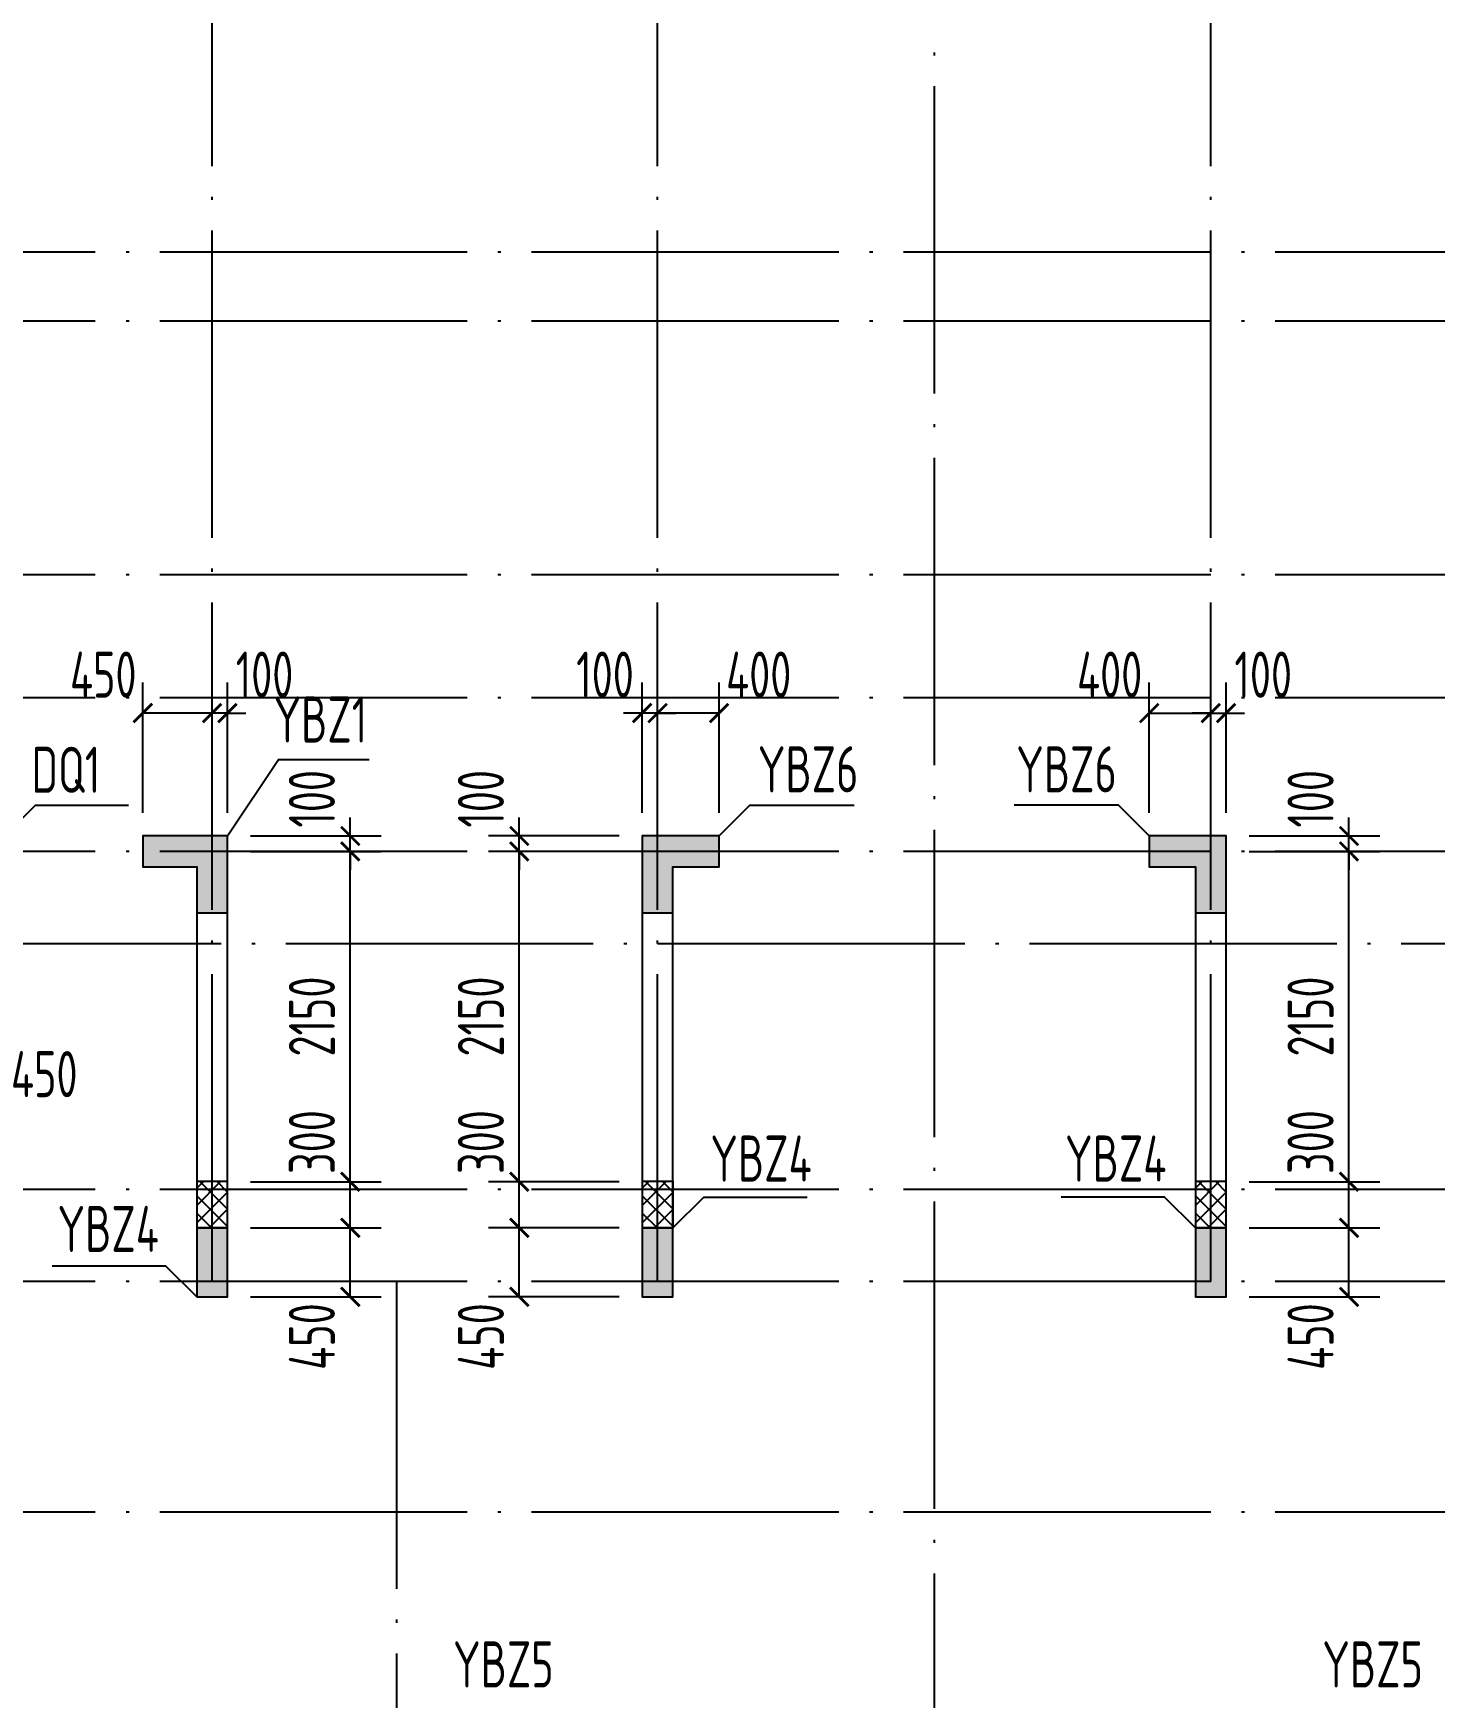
# Model space of a CAD drawing. Extents: x -1058961 to 23600, y -449123 to 2751847.
# Drawn here: x -425824 to -416703, y -45937 to -35105 of the extents above; entities that cross this region are included whole.
import ezdxf
from ezdxf.enums import TextEntityAlignment as Align

# ---------------------------------------------------------------- set-up
doc = ezdxf.new("R2010")
doc.units = 0
doc.header["$LTSCALE"] = 1000
doc.linetypes.add('DOTE', pattern=[2.42, 2, -0.2, 0.02, -0.2])
doc.layers.get('0').update_dxf_attribs({"linetype": 'CONTINUOUS'})
doc.layers.get('DEFPOINTS').update_dxf_attribs({"linetype": 'CONTINUOUS'})
for name, color, linetype in [('0z-约束构件', 1, 'CONTINUOUS'), ('A-DOTE', 10, 'DOTE'), ('S-Q墙实线', 6, 'CONTINUOUS'), ('S-Q墙标注', 3, 'CONTINUOUS'), ('S-X详图填充', 252, 'CONTINUOUS'), ('S-X详图实线', 4, 'CONTINUOUS'), ('S-Z柱编号', 6, 'CONTINUOUS')]:
    doc.layers.add(name, color=color, linetype=linetype)
doc.layers.add('配箍校核', color=34, linetype='CONTINUOUS', plot=False)
doc.styles.add('TSSD_REIN', font='tssdeng.shx', dxfattribs={"width": 0.7, "height": 300, "bigfont": 'tssdchn.shx'})
doc.styles.add('结构文字', font='zstxt.shx', dxfattribs={"width": 0.7, "bigfont": 'zshz.shx'})
doc.dimstyles.new('STRUCK', dxfattribs={"dimtxt": 400, "dimasz": 121, "dimexe": 200, "dimexo": 150, "dimgap": 115, "dimtad": 1, "dimdec": 0, "dimdsep": 46, "dimtxsty": '结构文字', "dimblk": 'ARCHTICK', "dimcen": 400, "dimclrd": 3, "dimclre": 3, "dimclrt": 7, "dimadec": 0, "dimazin": 0, "dimtfac": 1, "dimtdec": 0, "dimtix": 1, "dimtmove": 2, "dimatfit": 3, "dimldrblk": '_DIMX', "dimfxl": 0, "dimtolj": 1, "dimtzin": 0, "dimarcsym": 0})

# ---------------------------------------------------------------- blocks, each defined once
blk = doc.blocks.new('20210726.16350016')
at = {"layer": 'A-DOTE'}
for p, q in [((24900, 10900), (24900, 21100)), ((27800, 10900), (27800, 21100)), ((29600, 21100), (29600, 3600)), ((31400, 10900), (31400, 21100)), ((55600, 17600), (3600, 17600)), ((55600, 17150), (3600, 17150)), ((55600, 15500), (3600, 15500)), ((55600, 14700), (3600, 14700)), ((55600, 13700), (3600, 13700)), ((3600, 13100.3), (55600, 13100.3)), ((55600, 11500), (3600, 11500)), ((55600, 10900), (3600, 10900)), ((26100, 10900), (26100, 3600)), ((55600, 9400), (3600, 9400))]:
    blk.add_line(p, q, dxfattribs=at)
blk = doc.blocks.new('20210730.00595579')
at = {"layer": '0z-约束构件'}
h = blk.add_hatch(dxfattribs=at)
h.set_pattern_fill('ANSI37', color=256, scale=25, style=0)
h.set_pattern_definition([(45, (101794.74, -600656.97), (-56.126601, 56.126601), []), (135, (101794.74, -600656.97), (-56.126601, -56.126601), [])])
h.paths.add_polyline_path([(-14335, -181459), (-14335, -181159), (-14135, -181159), (-14135, -181459)])
h = blk.add_hatch(dxfattribs=at)
h.set_pattern_fill('ANSI37', color=256, scale=25, style=0)
h.set_pattern_definition([(45, (104694.74, -600656.97), (-56.126601, 56.126601), []), (135, (104694.74, -600656.97), (-56.126601, -56.126601), [])])
h.paths.add_polyline_path([(-11435, -181459), (-11435, -181159), (-11235, -181159), (-11235, -181459)])
h = blk.add_hatch(dxfattribs=at)
h.set_pattern_fill('ANSI37', color=256, scale=25, style=0)
h.set_pattern_definition([(45, (108294.764, -600656.97), (-56.126601, 56.126601), []), (135, (108294.764, -600656.97), (-56.126601, -56.126601), [])])
h.paths.add_polyline_path([(-7835, -181459), (-7835, -181159), (-7635, -181159), (-7635, -181459)])
for points in [[(-14335, -181459), (-14135, -181459), (-14135, -181159), (-14335, -181159)], [(-11435, -181459), (-11235, -181459), (-11235, -181159), (-11435, -181159)], [(-7835, -181459), (-7635, -181459), (-7635, -181159), (-7835, -181159)]]:
    blk.add_lwpolyline(points, close=True, dxfattribs=at)
blk = doc.blocks.new('_ArchTick')
at = {"color": 0, "linetype": 'ByBlock', "const_width": 0.15}
blk.add_lwpolyline([(-0.5, -0.5), (0.5, 0.5)], dxfattribs=at)
blk = doc.blocks.new('*D465')
at = {"layer": 'DEFPOINTS', "color": 0}
for p in [(-422661, -42879), (-421861, -42879), (-421861, -43329)]:
    blk.add_point(p, dxfattribs=at)
at = {"layer": 'S-Q墙标注', "color": 3, "lineweight": -2}
for p, q in [((-422011, -42879), (-422861, -42879)), ((-422661, -43329), (-422661, -42879)), ((-422011, -43329), (-422861, -43329))]:
    blk.add_line(p, q, dxfattribs=at)
at = {"layer": 'S-Q墙标注', "color": 3, "lineweight": -2, "xscale": 121, "yscale": 121, "zscale": 121}
for p, rotation in [((-422661, -42879), 90), ((-422661, -43329), 270)]:
    blk.add_blockref('_ArchTick', p, dxfattribs=dict(at, rotation=rotation))
at = {"layer": 'S-Q墙标注', "color": 7, "insert": (-422911, -43587), "char_height": 300, "attachment_point": 5, "rotation": 90, "style": 'TSSD_REIN'}
blk.add_mtext('\\A1;450', dxfattribs=at)
blk = doc.blocks.new('_DIMX')
blk.add_line((-150, 0), (150, 0))
at = {"const_width": 50}
blk.add_lwpolyline([(-70, -70), (70, 70)], dxfattribs=at)
blk = doc.blocks.new('*D466')
at = {"layer": 'DEFPOINTS', "color": 0}
for p in [(-422661, -40329), (-421861, -40329), (-421861, -40429)]:
    blk.add_point(p, dxfattribs=at)
at = {"layer": 'S-Q墙标注', "color": 3, "lineweight": -2}
for p, q in [((-422661, -40329), (-422661, -40208)), ((-422011, -40329), (-422861, -40329)), ((-422661, -40429), (-422661, -40329)), ((-422011, -40429), (-422861, -40429)), ((-422661, -40429), (-422661, -40550))]:
    blk.add_line(p, q, dxfattribs=at)
at = {"layer": 'S-Q墙标注', "color": 3, "lineweight": -2, "xscale": 121, "yscale": 121, "zscale": 121}
for p, rotation in [((-422661, -40329), 270), ((-422661, -40429), 90)]:
    blk.add_blockref('_ArchTick', p, dxfattribs=dict(at, rotation=rotation))
at = {"layer": 'S-Q墙标注', "color": 7, "insert": (-422911, -40087), "char_height": 300, "attachment_point": 5, "rotation": 90, "style": 'TSSD_REIN'}
blk.add_mtext('\\A1;100', dxfattribs=at)
blk = doc.blocks.new('*D467')
at = {"layer": 'DEFPOINTS', "color": 0}
for p in [(-421761, -39529), (-421761, -40329), (-421361, -40329)]:
    blk.add_point(p, dxfattribs=at)
at = {"layer": 'S-Q墙标注', "color": 3, "lineweight": -2}
for p, q in [((-421761, -40179), (-421761, -39329)), ((-421361, -40179), (-421361, -39329)), ((-421361, -39529), (-421761, -39529))]:
    blk.add_line(p, q, dxfattribs=at)
at = {"layer": 'S-Q墙标注', "color": 3, "lineweight": -2, "xscale": 121, "yscale": 121, "zscale": 121, "rotation": 180}
blk.add_blockref('_ArchTick', (-421761, -39529), dxfattribs=at)
at = {"layer": 'S-Q墙标注', "color": 3, "lineweight": -2, "xscale": 121, "yscale": 121, "zscale": 121}
blk.add_blockref('_ArchTick', (-421361, -39529), dxfattribs=at)
at = {"layer": 'S-Q墙标注', "color": 7, "insert": (-421103, -39279), "char_height": 300, "attachment_point": 5, "style": 'TSSD_REIN'}
blk.add_mtext('\\A1;400', dxfattribs=at)
blk = doc.blocks.new('*D468')
at = {"layer": 'DEFPOINTS', "color": 0}
for p in [(-421861, -39529), (-421861, -40329), (-421761, -40329)]:
    blk.add_point(p, dxfattribs=at)
at = {"layer": 'S-Q墙标注', "color": 3, "lineweight": -2}
for p, q in [((-421861, -40179), (-421861, -39329)), ((-421761, -40179), (-421761, -39329)), ((-421861, -39529), (-421982, -39529)), ((-421761, -39529), (-421861, -39529)), ((-421761, -39529), (-421640, -39529))]:
    blk.add_line(p, q, dxfattribs=at)
at = {"layer": 'S-Q墙标注', "color": 3, "lineweight": -2, "xscale": 121, "yscale": 121, "zscale": 121}
blk.add_blockref('_ArchTick', (-421861, -39529), dxfattribs=at)
at = {"layer": 'S-Q墙标注', "color": 3, "lineweight": -2, "xscale": 121, "yscale": 121, "zscale": 121, "rotation": 180}
blk.add_blockref('_ArchTick', (-421761, -39529), dxfattribs=at)
at = {"layer": 'S-Q墙标注', "color": 7, "insert": (-422103, -39279), "char_height": 300, "attachment_point": 5, "style": 'TSSD_REIN'}
blk.add_mtext('\\A1;100', dxfattribs=at)
blk = doc.blocks.new('*D469')
at = {"layer": 'DEFPOINTS', "color": 0}
for p in [(-424561, -42879), (-423761, -42879), (-424561, -43329)]:
    blk.add_point(p, dxfattribs=at)
at = {"layer": 'S-Q墙标注', "color": 3, "lineweight": -2}
for p, q in [((-424411, -42879), (-423561, -42879)), ((-423761, -43329), (-423761, -42879)), ((-424411, -43329), (-423561, -43329))]:
    blk.add_line(p, q, dxfattribs=at)
at = {"layer": 'S-Q墙标注', "color": 3, "lineweight": -2, "xscale": 121, "yscale": 121, "zscale": 121}
for p, rotation in [((-423761, -42879), 90), ((-423761, -43329), 270)]:
    blk.add_blockref('_ArchTick', p, dxfattribs=dict(at, rotation=rotation))
at = {"layer": 'S-Q墙标注', "color": 7, "insert": (-424011, -43587), "char_height": 300, "attachment_point": 5, "rotation": 90, "style": 'TSSD_REIN'}
blk.add_mtext('\\A1;450', dxfattribs=at)
blk = doc.blocks.new('*D470')
at = {"layer": 'DEFPOINTS', "color": 0}
for p in [(-424561, -40329), (-423761, -40329), (-424561, -40429)]:
    blk.add_point(p, dxfattribs=at)
at = {"layer": 'S-Q墙标注', "color": 3, "lineweight": -2}
for p, q in [((-423761, -40329), (-423761, -40208)), ((-424411, -40329), (-423561, -40329)), ((-423761, -40429), (-423761, -40329)), ((-424411, -40429), (-423561, -40429)), ((-423761, -40429), (-423761, -40550))]:
    blk.add_line(p, q, dxfattribs=at)
at = {"layer": 'S-Q墙标注', "color": 3, "lineweight": -2, "xscale": 121, "yscale": 121, "zscale": 121}
for p, rotation in [((-423761, -40329), 270), ((-423761, -40429), 90)]:
    blk.add_blockref('_ArchTick', p, dxfattribs=dict(at, rotation=rotation))
at = {"layer": 'S-Q墙标注', "color": 7, "insert": (-424011, -40087), "char_height": 300, "attachment_point": 5, "rotation": 90, "style": 'TSSD_REIN'}
blk.add_mtext('\\A1;100', dxfattribs=at)
blk = doc.blocks.new('*D471')
at = {"layer": 'DEFPOINTS', "color": 0}
for p in [(-424661, -39529), (-424661, -40329), (-424561, -40329)]:
    blk.add_point(p, dxfattribs=at)
at = {"layer": 'S-Q墙标注', "color": 3, "lineweight": -2}
for p, q in [((-424661, -40179), (-424661, -39329)), ((-424561, -40179), (-424561, -39329)), ((-424661, -39529), (-424782, -39529)), ((-424561, -39529), (-424661, -39529)), ((-424561, -39529), (-424440, -39529))]:
    blk.add_line(p, q, dxfattribs=at)
at = {"layer": 'S-Q墙标注', "color": 3, "lineweight": -2, "xscale": 121, "yscale": 121, "zscale": 121}
blk.add_blockref('_ArchTick', (-424661, -39529), dxfattribs=at)
at = {"layer": 'S-Q墙标注', "color": 3, "lineweight": -2, "xscale": 121, "yscale": 121, "zscale": 121, "rotation": 180}
blk.add_blockref('_ArchTick', (-424561, -39529), dxfattribs=at)
at = {"layer": 'S-Q墙标注', "color": 7, "insert": (-424319, -39279), "char_height": 300, "attachment_point": 5, "style": 'TSSD_REIN'}
blk.add_mtext('\\A1;100', dxfattribs=at)
blk = doc.blocks.new('*D472')
at = {"layer": 'DEFPOINTS', "color": 0}
for p in [(-425111, -39529), (-425111, -40329), (-424661, -40329)]:
    blk.add_point(p, dxfattribs=at)
at = {"layer": 'S-Q墙标注', "color": 3, "lineweight": -2}
for p, q in [((-425111, -40179), (-425111, -39329)), ((-424661, -40179), (-424661, -39329)), ((-424661, -39529), (-425111, -39529))]:
    blk.add_line(p, q, dxfattribs=at)
at = {"layer": 'S-Q墙标注', "color": 3, "lineweight": -2, "xscale": 121, "yscale": 121, "zscale": 121, "rotation": 180}
blk.add_blockref('_ArchTick', (-425111, -39529), dxfattribs=at)
at = {"layer": 'S-Q墙标注', "color": 3, "lineweight": -2, "xscale": 121, "yscale": 121, "zscale": 121}
blk.add_blockref('_ArchTick', (-424661, -39529), dxfattribs=at)
at = {"layer": 'S-Q墙标注', "color": 7, "insert": (-425369, -39279), "char_height": 300, "attachment_point": 5, "style": 'TSSD_REIN'}
blk.add_mtext('\\A1;450', dxfattribs=at)
blk = doc.blocks.new('*D475')
at = {"layer": 'DEFPOINTS', "color": 0}
for p in [(-426461, -41329), (-426011, -41329), (-426461, -42129)]:
    blk.add_point(p, dxfattribs=at)
at = {"layer": 'S-Q墙标注', "color": 3, "lineweight": -2}
for p, q in [((-426461, -41479), (-426461, -42329)), ((-426011, -41479), (-426011, -42329)), ((-426011, -42129), (-426461, -42129))]:
    blk.add_line(p, q, dxfattribs=at)
at = {"layer": 'S-Q墙标注', "color": 3, "lineweight": -2, "xscale": 121, "yscale": 121, "zscale": 121, "rotation": 180}
blk.add_blockref('_ArchTick', (-426461, -42129), dxfattribs=at)
at = {"layer": 'S-Q墙标注', "color": 3, "lineweight": -2, "xscale": 121, "yscale": 121, "zscale": 121}
blk.add_blockref('_ArchTick', (-426011, -42129), dxfattribs=at)
at = {"layer": 'S-Q墙标注', "color": 7, "insert": (-425753, -41879), "char_height": 300, "attachment_point": 5, "style": 'TSSD_REIN'}
blk.add_mtext('\\A1;450', dxfattribs=at)
blk = doc.blocks.new('*D540')
at = {"layer": 'DEFPOINTS', "color": 0}
for p in [(-418061, -42879), (-417261, -42879), (-418061, -43329)]:
    blk.add_point(p, dxfattribs=at)
at = {"layer": 'S-Q墙标注', "color": 3, "lineweight": -2}
for p, q in [((-417911, -42879), (-417061, -42879)), ((-417261, -43329), (-417261, -42879)), ((-417911, -43329), (-417061, -43329))]:
    blk.add_line(p, q, dxfattribs=at)
at = {"layer": 'S-Q墙标注', "color": 3, "lineweight": -2, "xscale": 121, "yscale": 121, "zscale": 121}
for p, rotation in [((-417261, -42879), 90), ((-417261, -43329), 270)]:
    blk.add_blockref('_ArchTick', p, dxfattribs=dict(at, rotation=rotation))
at = {"layer": 'S-Q墙标注', "color": 7, "insert": (-417511, -43587), "char_height": 300, "attachment_point": 5, "rotation": 90, "style": 'TSSD_REIN'}
blk.add_mtext('\\A1;450', dxfattribs=at)
blk = doc.blocks.new('*D541')
at = {"layer": 'DEFPOINTS', "color": 0}
for p in [(-418061, -40329), (-417261, -40329), (-418061, -40429)]:
    blk.add_point(p, dxfattribs=at)
at = {"layer": 'S-Q墙标注', "color": 3, "lineweight": -2}
for p, q in [((-417261, -40329), (-417261, -40208)), ((-417911, -40329), (-417061, -40329)), ((-417261, -40429), (-417261, -40329)), ((-417911, -40429), (-417061, -40429)), ((-417261, -40429), (-417261, -40550))]:
    blk.add_line(p, q, dxfattribs=at)
at = {"layer": 'S-Q墙标注', "color": 3, "lineweight": -2, "xscale": 121, "yscale": 121, "zscale": 121}
for p, rotation in [((-417261, -40329), 270), ((-417261, -40429), 90)]:
    blk.add_blockref('_ArchTick', p, dxfattribs=dict(at, rotation=rotation))
at = {"layer": 'S-Q墙标注', "color": 7, "insert": (-417511, -40087), "char_height": 300, "attachment_point": 5, "rotation": 90, "style": 'TSSD_REIN'}
blk.add_mtext('\\A1;100', dxfattribs=at)
blk = doc.blocks.new('*D542')
at = {"layer": 'DEFPOINTS', "color": 0}
for p in [(-418161, -39529), (-418561, -40329), (-418161, -40329)]:
    blk.add_point(p, dxfattribs=at)
at = {"layer": 'S-Q墙标注', "color": 3, "lineweight": -2}
for p, q in [((-418561, -40179), (-418561, -39329)), ((-418161, -40179), (-418161, -39329)), ((-418561, -39529), (-418161, -39529))]:
    blk.add_line(p, q, dxfattribs=at)
at = {"layer": 'S-Q墙标注', "color": 3, "lineweight": -2, "xscale": 121, "yscale": 121, "zscale": 121, "rotation": 180}
blk.add_blockref('_ArchTick', (-418561, -39529), dxfattribs=at)
at = {"layer": 'S-Q墙标注', "color": 3, "lineweight": -2, "xscale": 121, "yscale": 121, "zscale": 121}
blk.add_blockref('_ArchTick', (-418161, -39529), dxfattribs=at)
at = {"layer": 'S-Q墙标注', "color": 7, "insert": (-418819, -39279), "char_height": 300, "attachment_point": 5, "style": 'TSSD_REIN'}
blk.add_mtext('\\A1;400', dxfattribs=at)
blk = doc.blocks.new('*D543')
at = {"layer": 'DEFPOINTS', "color": 0}
for p in [(-418061, -39529), (-418161, -40329), (-418061, -40329)]:
    blk.add_point(p, dxfattribs=at)
at = {"layer": 'S-Q墙标注', "color": 3, "lineweight": -2}
for p, q in [((-418161, -40179), (-418161, -39329)), ((-418061, -40179), (-418061, -39329)), ((-418161, -39529), (-418282, -39529)), ((-418161, -39529), (-418061, -39529)), ((-418061, -39529), (-417940, -39529))]:
    blk.add_line(p, q, dxfattribs=at)
at = {"layer": 'S-Q墙标注', "color": 3, "lineweight": -2, "xscale": 121, "yscale": 121, "zscale": 121}
blk.add_blockref('_ArchTick', (-418161, -39529), dxfattribs=at)
at = {"layer": 'S-Q墙标注', "color": 3, "lineweight": -2, "xscale": 121, "yscale": 121, "zscale": 121, "rotation": 180}
blk.add_blockref('_ArchTick', (-418061, -39529), dxfattribs=at)
at = {"layer": 'S-Q墙标注', "color": 7, "insert": (-417819, -39279), "char_height": 300, "attachment_point": 5, "style": 'TSSD_REIN'}
blk.add_mtext('\\A1;100', dxfattribs=at)
blk = doc.blocks.new('*D565')
at = {"layer": 'DEFPOINTS', "color": 0}
for p in [(-424561, -42579), (-423761, -42579), (-424561, -42879)]:
    blk.add_point(p, dxfattribs=at)
at = {"layer": 'S-Q墙标注', "color": 3, "lineweight": -2}
for p, q in [((-424411, -42579), (-423561, -42579)), ((-423761, -42879), (-423761, -42579)), ((-424411, -42879), (-423561, -42879))]:
    blk.add_line(p, q, dxfattribs=at)
at = {"layer": 'S-Q墙标注', "color": 3, "lineweight": -2, "xscale": 121, "yscale": 121, "zscale": 121}
for p, rotation in [((-423761, -42579), 90), ((-423761, -42879), 270)]:
    blk.add_blockref('_ArchTick', p, dxfattribs=dict(at, rotation=rotation))
at = {"layer": 'S-Q墙标注', "color": 7, "insert": (-424011, -42321), "char_height": 300, "attachment_point": 5, "rotation": 90, "style": 'TSSD_REIN'}
blk.add_mtext('\\A1;300', dxfattribs=at)
blk = doc.blocks.new('*D566')
at = {"layer": 'DEFPOINTS', "color": 0}
for p in [(-424561, -40429), (-423761, -40429), (-424561, -42579)]:
    blk.add_point(p, dxfattribs=at)
at = {"layer": 'S-Q墙标注', "color": 3, "lineweight": -2}
for p, q in [((-424411, -40429), (-423561, -40429)), ((-423761, -42579), (-423761, -40429)), ((-424411, -42579), (-423561, -42579))]:
    blk.add_line(p, q, dxfattribs=at)
at = {"layer": 'S-Q墙标注', "color": 3, "lineweight": -2, "xscale": 121, "yscale": 121, "zscale": 121}
for p, rotation in [((-423761, -40429), 90), ((-423761, -42579), 270)]:
    blk.add_blockref('_ArchTick', p, dxfattribs=dict(at, rotation=rotation))
at = {"layer": 'S-Q墙标注', "color": 7, "insert": (-424011, -41504), "char_height": 300, "attachment_point": 5, "rotation": 90, "style": 'TSSD_REIN'}
blk.add_mtext('\\A1;2150', dxfattribs=at)
blk = doc.blocks.new('*D567')
at = {"layer": 'DEFPOINTS', "color": 0}
for p in [(-422661, -42579), (-421861, -42579), (-421861, -42879)]:
    blk.add_point(p, dxfattribs=at)
at = {"layer": 'S-Q墙标注', "color": 3, "lineweight": -2}
for p, q in [((-422011, -42579), (-422861, -42579)), ((-422661, -42879), (-422661, -42579)), ((-422011, -42879), (-422861, -42879))]:
    blk.add_line(p, q, dxfattribs=at)
at = {"layer": 'S-Q墙标注', "color": 3, "lineweight": -2, "xscale": 121, "yscale": 121, "zscale": 121}
for p, rotation in [((-422661, -42579), 90), ((-422661, -42879), 270)]:
    blk.add_blockref('_ArchTick', p, dxfattribs=dict(at, rotation=rotation))
at = {"layer": 'S-Q墙标注', "color": 7, "insert": (-422911, -42321), "char_height": 300, "attachment_point": 5, "rotation": 90, "style": 'TSSD_REIN'}
blk.add_mtext('\\A1;300', dxfattribs=at)
blk = doc.blocks.new('*D568')
at = {"layer": 'DEFPOINTS', "color": 0}
for p in [(-422661, -40429), (-421861, -40429), (-421861, -42579)]:
    blk.add_point(p, dxfattribs=at)
at = {"layer": 'S-Q墙标注', "color": 3, "lineweight": -2}
for p, q in [((-422011, -40429), (-422861, -40429)), ((-422661, -42579), (-422661, -40429)), ((-422011, -42579), (-422861, -42579))]:
    blk.add_line(p, q, dxfattribs=at)
at = {"layer": 'S-Q墙标注', "color": 3, "lineweight": -2, "xscale": 121, "yscale": 121, "zscale": 121}
for p, rotation in [((-422661, -40429), 90), ((-422661, -42579), 270)]:
    blk.add_blockref('_ArchTick', p, dxfattribs=dict(at, rotation=rotation))
at = {"layer": 'S-Q墙标注', "color": 7, "insert": (-422911, -41504), "char_height": 300, "attachment_point": 5, "rotation": 90, "style": 'TSSD_REIN'}
blk.add_mtext('\\A1;2150', dxfattribs=at)
blk = doc.blocks.new('*D569')
at = {"layer": 'DEFPOINTS', "color": 0}
for p in [(-418061, -42579), (-417261, -42579), (-418061, -42879)]:
    blk.add_point(p, dxfattribs=at)
at = {"layer": 'S-Q墙标注', "color": 3, "lineweight": -2}
for p, q in [((-417911, -42579), (-417061, -42579)), ((-417261, -42879), (-417261, -42579)), ((-417911, -42879), (-417061, -42879))]:
    blk.add_line(p, q, dxfattribs=at)
at = {"layer": 'S-Q墙标注', "color": 3, "lineweight": -2, "xscale": 121, "yscale": 121, "zscale": 121}
for p, rotation in [((-417261, -42579), 90), ((-417261, -42879), 270)]:
    blk.add_blockref('_ArchTick', p, dxfattribs=dict(at, rotation=rotation))
at = {"layer": 'S-Q墙标注', "color": 7, "insert": (-417511, -42321), "char_height": 300, "attachment_point": 5, "rotation": 90, "style": 'TSSD_REIN'}
blk.add_mtext('\\A1;300', dxfattribs=at)
blk = doc.blocks.new('*D570')
at = {"layer": 'DEFPOINTS', "color": 0}
for p in [(-418061, -40429), (-417261, -40429), (-418061, -42579)]:
    blk.add_point(p, dxfattribs=at)
at = {"layer": 'S-Q墙标注', "color": 3, "lineweight": -2}
for p, q in [((-417911, -40429), (-417061, -40429)), ((-417261, -42579), (-417261, -40429)), ((-417911, -42579), (-417061, -42579))]:
    blk.add_line(p, q, dxfattribs=at)
at = {"layer": 'S-Q墙标注', "color": 3, "lineweight": -2, "xscale": 121, "yscale": 121, "zscale": 121}
for p, rotation in [((-417261, -40429), 90), ((-417261, -42579), 270)]:
    blk.add_blockref('_ArchTick', p, dxfattribs=dict(at, rotation=rotation))
at = {"layer": 'S-Q墙标注', "color": 7, "insert": (-417511, -41504), "char_height": 300, "attachment_point": 5, "rotation": 90, "style": 'TSSD_REIN'}
blk.add_mtext('\\A1;2150', dxfattribs=at)

msp = doc.modelspace()

# ---------------------------------------------------------------- hatches: boundary and pattern name
at = {"layer": 'S-X详图填充'}
h = msp.add_hatch(color=256, dxfattribs=at)
h.dxf.hatch_style = 1
h.paths.add_polyline_path([(-424760.88, -40828.88), (-424560.88, -40828.88), (-424560.88, -40328.88), (-425110.88, -40328.88), (-425110.88, -40528.88), (-424760.88, -40528.88)])
h = msp.add_hatch(color=256, dxfattribs=at)
h.dxf.hatch_style = 1
h.paths.add_polyline_path([(-421860.88, -40828.88), (-421660.88, -40828.88), (-421660.88, -40528.88), (-421360.96, -40528.88), (-421360.96, -40328.88), (-421860.88, -40328.88)])
h = msp.add_hatch(color=256, dxfattribs=at)
h.dxf.hatch_style = 1
h.paths.add_polyline_path([(-418260.86, -40828.88), (-418060.86, -40828.88), (-418060.86, -40328.88), (-418560.77, -40328.88), (-418560.77, -40528.88), (-418260.86, -40528.88)])
h = msp.add_hatch(color=256, dxfattribs=at)
h.dxf.hatch_style = 1
h.paths.add_polyline_path([(-424560.88, -42878.88), (-424760.88, -42878.88), (-424760.88, -43328.88), (-424560.88, -43328.88)])
h = msp.add_hatch(color=256, dxfattribs=at)
h.dxf.hatch_style = 1
h.paths.add_polyline_path([(-421660.88, -42878.88), (-421860.88, -42878.88), (-421860.88, -43328.88), (-421660.88, -43328.88)])
h = msp.add_hatch(color=256, dxfattribs=at)
h.dxf.hatch_style = 1
h.paths.add_polyline_path([(-418060.85, -42878.88), (-418260.85, -42878.88), (-418260.85, -43328.88), (-418060.85, -43328.88)])

# ---------------------------------------------------------------- linework, layer by layer
at = {"layer": 'S-Q墙实线'}
for points in [[(-424560.88, -40328.88), (-425110.88, -40328.88), (-425110.88, -40528.88), (-424760.88, -40528.88), (-424760.88, -43328.88), (-424560.88, -43328.88)], [(-421860.88, -40328.88), (-421860.88, -43328.88), (-421660.88, -43328.88), (-421660.88, -40528.88), (-421360.96, -40528.88), (-421360.96, -40328.88)], [(-418060.86, -40328.88), (-418560.77, -40328.88), (-418560.77, -40528.88), (-418260.86, -40528.88), (-418260.85, -43328.88), (-418060.85, -43328.88)]]:
    msp.add_lwpolyline(points, close=True, dxfattribs=at)
at = {"layer": 'S-X详图实线'}
for points in [[(-424760.88, -40828.88), (-424560.88, -40828.88), (-424560.88, -40328.88), (-425110.88, -40328.88), (-425110.88, -40528.88), (-424760.88, -40528.88), (-424760.88, -40828.88)], [(-421860.88, -40828.88), (-421660.88, -40828.88), (-421660.88, -40528.88), (-421360.96, -40528.88), (-421360.96, -40328.88), (-421860.88, -40328.88), (-421860.88, -40828.88)], [(-418260.86, -40828.88), (-418060.86, -40828.88), (-418060.86, -40328.88), (-418560.77, -40328.88), (-418560.77, -40528.88), (-418260.86, -40528.88), (-418260.86, -40828.88)], [(-424560.88, -42878.88), (-424760.88, -42878.88), (-424760.88, -43328.88), (-424560.88, -43328.88), (-424560.88, -42878.88)], [(-421660.88, -42878.88), (-421860.88, -42878.88), (-421860.88, -43328.88), (-421660.88, -43328.88), (-421660.88, -42878.88)], [(-418060.85, -42878.88), (-418260.85, -42878.88), (-418260.85, -43328.88), (-418060.85, -43328.88), (-418060.85, -42878.88)]]:
    msp.add_lwpolyline(points, close=True, dxfattribs=at)
at = {"layer": 'S-Z柱编号', "color": 7}
for points in [[(-424560.88, -40328.88), (-424228.44, -39832.25), (-423638.6, -39832.25)], [(-426010.96, -40328.88), (-425810.96, -40128.88), (-425204.95, -40128.88)], [(-421360.96, -40328.88), (-421160.96, -40128.88), (-420481.53, -40128.88)], [(-418560.77, -40328.88), (-418760.77, -40128.88), (-419440.2, -40128.88)], [(-421660.88, -42878.88), (-421460.88, -42678.88), (-420787.36, -42678.88)], [(-418260.85, -42878.88), (-418460.85, -42678.88), (-419134.38, -42678.88)], [(-424760.88, -43328.88), (-424960.88, -43128.88), (-425701.21, -43128.88)]]:
    msp.add_lwpolyline(points, dxfattribs=at)

# ---------------------------------------------------------------- block references
at = {"layer": 'A-DOTE'}
msp.add_blockref('20210726.16350016', (-449560.87, -54128.93), dxfattribs=at)
at = {"layer": '配箍校核'}
msp.add_blockref('20210730.00595579', (-410425.57, 138580.3), dxfattribs=at)

# ---------------------------------------------------------------- texts
at = {"layer": 'S-Z柱编号', "color": 7, "style": 'TSSD_REIN', "width": 0.7}
for s, p in [('YBZ1', (-424260.88, -39810.7)), ('DQ1', (-425835.64, -40138.15)), ('YBZ6', (-421108.61, -40134.71)), ('YBZ6', (-419426.97, -40134.71)), ('YBZ4', (-421418.03, -42668.29)), ('YBZ4', (-419109.47, -42668.29)), ('YBZ4', (-425666.65, -43126.16)), ('YBZ5', (-423092.52, -45960.22)), ('YBZ5', (-417434.98, -45960.22))]:
    msp.add_text(s, height=300, dxfattribs=at).set_placement(p, align=Align.BOTTOM_LEFT)

# ---------------------------------------------------------------- dimensions: what is measured, and where the dimension line sits
at = {"layer": 'S-Q墙标注'}
for base, p1, p2, angle, picture, middle in [((-425110.88, -39528.88), (-424660.87, -40328.88), (-425110.88, -40328.88), 180, '*D472', (-425368.95, -39278.88)), ((-424660.87, -39528.88), (-424560.88, -40328.88), (-424660.87, -40328.88), 180, '*D471', (-424318.95, -39278.88)), ((-421860.88, -39528.88), (-421760.87, -40328.88), (-421860.88, -40328.88), 180, '*D468', (-422102.8, -39278.88)), ((-421760.87, -39528.88), (-421360.96, -40328.88), (-421760.87, -40328.88), 180, '*D467', (-421102.88, -39278.88)), ((-423760.88, -40328.88), (-424560.88, -40428.88), (-424560.88, -40328.88), 90, '*D470', (-424010.88, -40086.96)), ((-422660.88, -40328.88), (-421860.88, -40428.88), (-421860.88, -40328.88), 90, '*D466', (-422910.88, -40086.96)), ((-417260.86, -40328.88), (-418060.86, -40428.88), (-418060.86, -40328.88), 90, '*D541', (-417510.86, -40086.96)), ((-426460.87, -42128.88), (-426010.96, -41328.88), (-426460.87, -41328.88), 180, '*D475', (-425752.88, -41878.88)), ((-423760.88, -42578.88), (-424560.88, -42878.88), (-424560.88, -42578.88), 90, '*D565', (-424010.88, -42320.8)), ((-422660.88, -42578.88), (-421860.88, -42878.88), (-421860.88, -42578.88), 90, '*D567', (-422910.88, -42320.8)), ((-417260.86, -42578.88), (-418060.86, -42878.88), (-418060.86, -42578.88), 90, '*D569', (-417510.86, -42320.8)), ((-423760.88, -42878.88), (-424560.88, -43328.88), (-424560.88, -42878.88), 90, '*D469', (-424010.88, -43586.96)), ((-422660.88, -42878.88), (-421860.88, -43328.88), (-421860.88, -42878.88), 90, '*D465', (-422910.88, -43586.96)), ((-417260.86, -42878.88), (-418060.86, -43328.88), (-418060.86, -42878.88), 90, '*D540', (-417510.86, -43586.96))]:
    dim = msp.add_linear_dim(base=base, p1=p1, p2=p2, angle=angle, dimstyle='STRUCK', override={"dimtxt": 300, "dimgap": 100, "dimtxsty": 'TSSD_REIN'}, dxfattribs=at)
    dim.commit()
    dim.dimension.update_dxf_attribs({"geometry": picture, "text_midpoint": middle, "dimtype": 160})
for base, p1, p2, picture, middle in [((-418160.87, -39528.88), (-418560.77, -40328.88), (-418160.87, -40328.88), '*D542', (-418818.85, -39278.88)), ((-418060.86, -39528.88), (-418160.87, -40328.88), (-418060.86, -40328.88), '*D543', (-417818.93, -39278.88))]:
    dim = msp.add_linear_dim(base=base, p1=p1, p2=p2, dimstyle='STRUCK', override={"dimtxt": 300, "dimgap": 100, "dimtxsty": 'TSSD_REIN'}, dxfattribs=at)
    dim.commit()
    dim.dimension.update_dxf_attribs({"geometry": picture, "text_midpoint": middle, "dimtype": 160})
for base, p1, p2, picture, middle in [((-423760.88, -40428.88), (-424560.88, -42578.88), (-424560.88, -40428.88), '*D566', (-424010.88, -41503.88)), ((-422660.88, -40428.88), (-421860.88, -42578.88), (-421860.88, -40428.88), '*D568', (-422910.88, -41503.88)), ((-417260.86, -40428.88), (-418060.86, -42578.88), (-418060.86, -40428.88), '*D570', (-417510.86, -41503.88))]:
    dim = msp.add_linear_dim(base=base, p1=p1, p2=p2, angle=90, dimstyle='STRUCK', override={"dimtxt": 300, "dimgap": 100, "dimtxsty": 'TSSD_REIN'}, dxfattribs=at)
    dim.commit()
    dim.dimension.update_dxf_attribs({"geometry": picture, "text_midpoint": middle})

doc.saveas('drawing.dxf')
